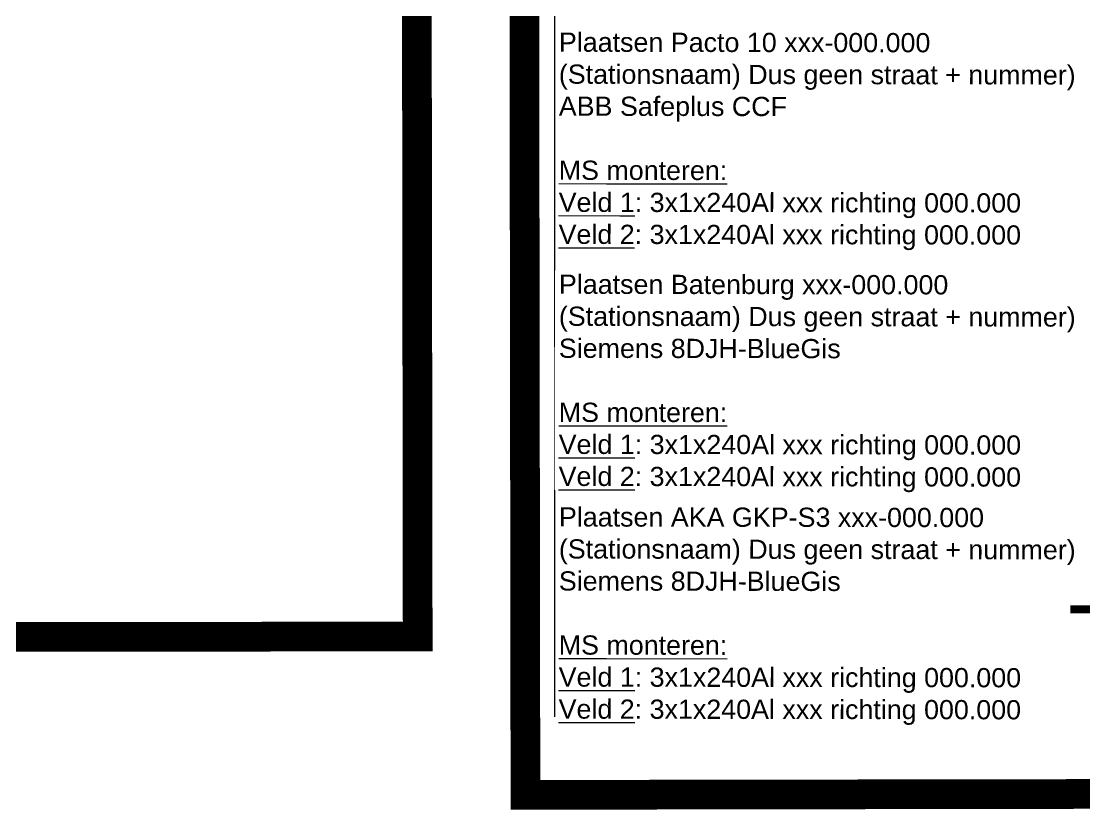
# Model space of a CAD drawing. Header units: metres. Extents: x 342 to 6270, y 11 to 2199.
# Drawn here: x 601.2 to 667.6, y 91.1 to 140.3 of the extents above; entities that cross this region are included whole.
import ezdxf

# ---------------------------------------------------------------- set-up
doc = ezdxf.new("R2010")
doc.units = ezdxf.units.M
doc.linetypes.add('DASHED', pattern=[0.75, 0.5, -0.25])
doc.layers.get('Defpoints').update_dxf_attribs({"lineweight": 5})
doc.layers.add('01 - Station', color=7, linetype='Continuous')
doc.layers.add('Opmerking', color=7, linetype='Continuous')
doc.layers.add('Aansluiting LS K09', color=104, linetype='DASHED', lineweight=0)
doc.styles.get("Standard").update_dxf_attribs({"font": 'arial.ttf'})
doc.styles.add('TM-0.5', font='', dxfattribs={"height": 0.5})
doc.styles.get('TM-0.5').set_extended_font_data('Arial Nova Light')
doc.dimstyles.get("Standard").update_dxf_attribs({"dimtxt": 0.18, "dimasz": 0.18, "dimexe": 0.18, "dimexo": 0.0625, "dimgap": 0.09, "dimtad": 0, "dimtih": 1, "dimtoh": 1, "dimdec": 4, "dimzin": 0, "dimdsep": 46, "dimtxsty": 'Standard', "dimcen": 0.09, "dimadec": 0, "dimazin": 0, "dimtfac": 1, "dimtdec": 4, "dimtofl": 0, "dimtmove": 0, "dimatfit": 3, "dimfxl": 1, "dimtolj": 1, "dimtzin": 0, "dimarcsym": 0})

# ---------------------------------------------------------------- blocks, each defined once
blk = doc.blocks.new('*D139')
at = {"layer": '01 - Station', "color": 0, "lineweight": -2, "transparency": 16777216}
for p, q in [((586.634, 172.628), (586.634, 173.385)), ((590.556, 172.628), (590.556, 173.385)), ((586.814, 173.205), (588.24, 173.205)), ((590.376, 173.205), (588.876, 173.205))]:
    blk.add_line(p, q, dxfattribs=at)
at = {"layer": '01 - Station', "color": 0, "transparency": 16777216}
for points in [[(586.814, 173.235), (586.814, 173.175), (586.634, 173.205)], [(590.376, 173.235), (590.376, 173.175), (590.556, 173.205)]]:
    blk.add_solid(points, dxfattribs=at)
at = {"layer": 'Defpoints', "color": 0, "transparency": 16777216}
for p in [(590.556, 173.205), (586.634, 172.566), (590.556, 172.566)]:
    blk.add_point(p, dxfattribs=at)
at = {"layer": '01 - Station', "color": 0, "transparency": 16777216, "insert": (588.558, 173.205), "char_height": 25, "attachment_point": 5}
blk.add_mtext('\\A1;{\\H0.0044x;\\P3.9220}', dxfattribs=at)

msp = doc.modelspace()

# ---------------------------------------------------------------- linework, layer by layer
at = {"layer": 'Aansluiting LS K09', "linetype": 'Continuous', "const_width": 1.85405}
for points in [[(799.81021, 205.00432), (799.95518, 92.27835), (632.69464, 92.01073), (632.54425, 204.78218), (799.81021, 205.00432)], [(625.83441, 202.21375), (625.96561, 101.90626), (487.00588, 101.72451), (487.00544, 202.03458), (625.83441, 202.21375)]]:
    msp.add_lwpolyline(points, dxfattribs=at)

# ---------------------------------------------------------------- dimensions: what is measured, and where the dimension line sits
at = {"layer": '01 - Station'}
dim = msp.add_linear_dim(base=(590.55564, 173.20475), p1=(586.63364, 172.56581), p2=(590.55564, 172.56581), text='{\\H0.0044x;\\P<>}', dimstyle='Standard', override={"dimtxt": 25, "dimfxlon": 0}, dxfattribs=at)
dim.commit()
dim.dimension.update_dxf_attribs({"geometry": '*D139', "text_midpoint": (588.55787, 173.20475), "dimtype": 160})

# ---------------------------------------------------------------- next in the draw order: texts
at = {"layer": 'Opmerking', "char_height": 0.5, "attachment_point": 4, "rotation": 359.907337, "style": 'TM-0.5', "bg_fill": 3, "box_fill_scale": 1.5, "bg_fill_color": 256, "bg_fill_transparency": 0}
for s, insert in [('\\A1;{\\H2.4x;\\C7;Plaatsen Pacto 10 xxx-000.000 \\P(Stationsnaam) Dus geen straat + nummer)\\PABB Safeplus CCF\\P\\P\\LMS monteren:\\PVeld 1\\l: 3x1x240Al xxx richting 000.000\\L\\PVeld 2\\l: 3x1x240Al xxx richting 000.000}', (634.7758, 132.85439)), ('\\A1;{\\H2.4x;\\C7;Plaatsen AKA GKP-S3 xxx-000.000 \\P(Stationsnaam) Dus geen straat + nummer)\\PSiemens 8DJH-BlueGis\\P\\P\\LMS monteren:\\PVeld 1\\l: 3x1x240Al xxx richting 000.000\\L\\PVeld 2\\l: 3x1x240Al xxx richting 000.000}', (634.77675, 103.19471))]:
    msp.add_mtext_dynamic_manual_height_columns(s, width=31.6025507, gutter_width=2.5, heights=[0], dxfattribs=dict(at, insert=insert))

# ---------------------------------------------------------------- next in the draw order: linework, layer by layer
at = {"layer": '01 - Station'}
msp.add_lwpolyline([(634.50453, 168.62815), (634.50453, 96.89519)], dxfattribs=at)
at = {"layer": '01 - Station', "const_width": 0.5}
msp.add_lwpolyline([(666.72774, 103.59727), (674.43343, 103.59727)], dxfattribs=at)

# ---------------------------------------------------------------- next in the draw order: texts
at = {"layer": 'Opmerking', "insert": (634.77769, 117.73248), "char_height": 0.5, "attachment_point": 4, "rotation": 359.907337, "style": 'TM-0.5', "bg_fill": 3, "box_fill_scale": 1.5, "bg_fill_color": 256, "bg_fill_transparency": 0}
msp.add_mtext_dynamic_manual_height_columns('\\A1;{\\H2.4x;\\C7;Plaatsen Batenburg xxx-000.000 \\P(Stationsnaam) Dus geen straat + nummer)\\PSiemens 8DJH-BlueGis\\P\\P\\LMS monteren:\\PVeld 1\\l: 3x1x240Al xxx richting 000.000\\L\\PVeld 2\\l: 3x1x240Al xxx richting 000.000}', width=31.6025507, gutter_width=2.5, heights=[0], dxfattribs=at)

doc.saveas('drawing.dxf')
